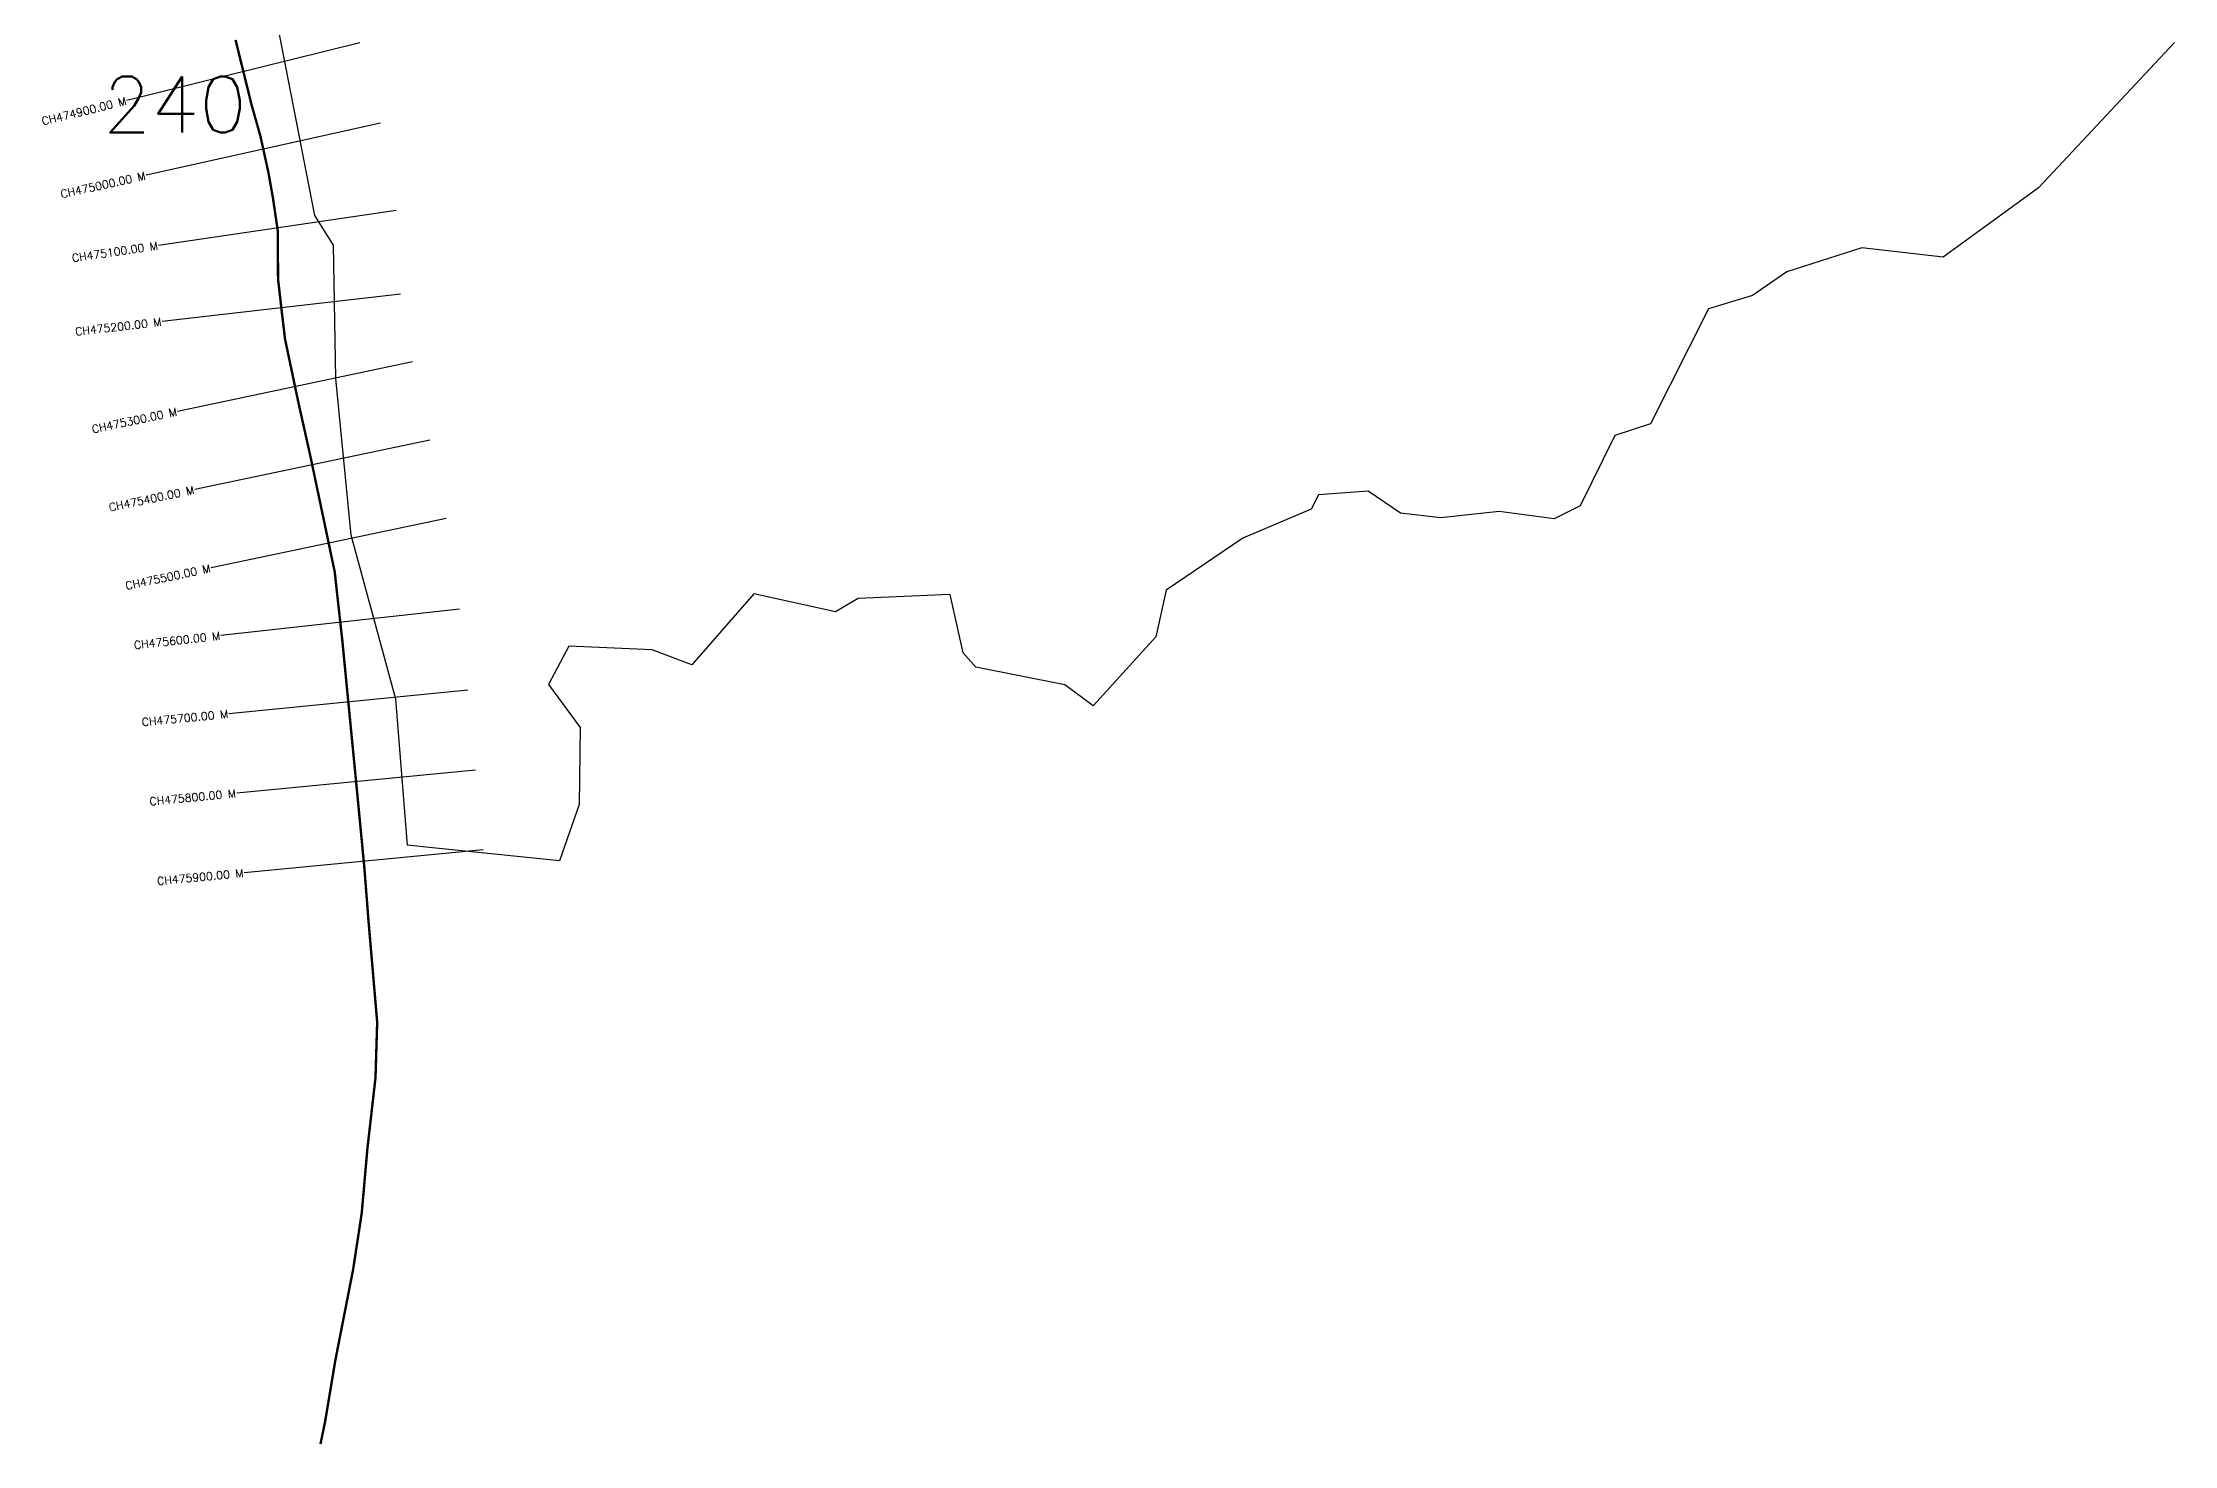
# Model space of a CAD drawing. Header units: metres. Extents: x 312864 to 315779, y 1903033 to 1906932.
# Drawn here: x 313115 to 315779, y 1903033 to 1904785 of the extents above; entities that cross this region are included whole.
import ezdxf
from ezdxf.enums import TextEntityAlignment as Align

# ---------------------------------------------------------------- set-up
doc = ezdxf.new("R2010")
doc.units = ezdxf.units.M
for name, color, linetype in [('CS', 134, 'Continuous'), ('CSMark', 6, 'Continuous'), ('NATURALLY PROTECTED', 3, 'Continuous'), ('village', 3, 'Continuous')]:
    doc.layers.add(name, color=color, linetype=linetype)
doc.styles.get("Standard").update_dxf_attribs({"font": 'simplex.shx'})

msp = doc.modelspace()

# ---------------------------------------------------------------- linework, layer by layer
at = {"layer": 'CS'}
for p, q in [((313511.1, 1904785), (313219.9, 1904713.2)), ((313536.8, 1904684.8), (313243.9, 1904619.8)), ((313556.4, 1904575.6), (313259.5, 1904532.1)), ((313562, 1904471.4), (313264, 1904437)), ((313576.9, 1904386.6), (313283.3, 1904324.9)), ((313598.3, 1904288.9), (313304.7, 1904227.2)), ((313618.9, 1904191.1), (313325.3, 1904129.3)), ((313635.7, 1904077.9), (313337.5, 1904044.8)), ((313645.9, 1903976.5), (313347.4, 1903947.2)), ((313655.7, 1903876.7), (313357.1, 1903848)), ((313665.2, 1903777.1), (313366.6, 1903748.5))]:
    msp.add_line(p, q, dxfattribs=at)
at = {"layer": 'NATURALLY PROTECTED', "const_width": 3, "flags": 128}
msp.add_lwpolyline([(313355.7, 1904788.8), (313375.6, 1904708.1), (313386.7, 1904668.9), (313396.7, 1904623.6), (313402.4, 1904591.4), (313408.5, 1904550.2), (313408.8, 1904490.1), (313413.8, 1904446.5), (313417.5, 1904415.3), (313434, 1904337), (313449.4, 1904268), (313479.6, 1904124.5), (313489.2, 1904037.7), (313505.8, 1903868), (313516.6, 1903755.8), (313522, 1903686.5), (313532.7, 1903561.9), (313530.6, 1903492.7), (313520.4, 1903403.2), (313513.4, 1903323.6), (313502.7, 1903253.4), (313480.5, 1903140.1), (313467.6, 1903062.9), (313461.8, 1903034.9)], dxfattribs=at)
at = {"layer": 'village', "color": 6}
msp.add_polyline3d([(315778.8, 1904785.8, 0), (315609.2, 1904604, 0), (315489.7, 1904517.3, 0), (315388.2, 1904529, 0), (315294.5, 1904499.1, 0), (315251.5, 1904469.6, 0), (315196.6, 1904453.1, 0), (315124.1, 1904309.4, 0), (315079.5, 1904294.9, 0), (315036.1, 1904206.8, 0), (315003.6, 1904190.6, 0), (314935.1, 1904199.9, 0), (314862.2, 1904191.8, 0), (314811.6, 1904197.8, 0), (314771.3, 1904225, 0), (314709.1, 1904220.8, 0), (314700.1, 1904202.6, 0), (314614.5, 1904166.3, 0), (314518.9, 1904101.4, 0), (314506, 1904043.2, 0), (314427.7, 1903957.2, 0), (314392, 1903983.2, 0), (314281, 1904005.4, 0), (314264.9, 1904023.2, 0), (314249, 1904096, 0), (314133.8, 1904091.2, 0), (314105.7, 1904074.5, 0), (314003.6, 1904097, 0), (313925.9, 1904008.1, 0), (313876.2, 1904027, 0), (313772.3, 1904031.7, 0), (313746.8, 1903983.9, 0), (313786.5, 1903930.1, 0), (313785.1, 1903833.8, 0), (313760.6, 1903763.4, 0), (313601.9, 1903779.7, 0), (313570.5, 1903783.2, 0), (313555.8, 1903965.2, 0), (313500, 1904170.3, 0), (313480.9, 1904366, 0), (313478.2, 1904532.4, 0), (313454.6, 1904569.6, 0), (313402.2, 1904838.7, 0)], dxfattribs=at)

# ---------------------------------------------------------------- texts
at = {"insert": (313189.9, 1904743.3), "char_height": 70, "attachment_point": 1}
msp.add_mtext_dynamic_manual_height_columns('240', width=95.172, gutter_width=1, heights=[0], dxfattribs=at)
at = {"layer": 'CSMark'}
for s, rotation, p in [('CH474900.00 M', 13.8553, (313218.9, 1904712.9)), ('CH475000.00 M', 12.5198, (313243, 1904619.5)), ('CH475100.00 M', 8.3292, (313258.5, 1904532)), ('CH475200.00 M', 6.5848, (313263, 1904436.8)), ('CH475300.00 M', 11.8696, (313282.3, 1904324.7)), ('CH475400.00 M', 11.8736, (313303.7, 1904227)), ('CH475500.00 M', 11.8736, (313324.3, 1904129.1)), ('CH475600.00 M', 6.3433, (313336.5, 1904044.7)), ('CH475700.00 M', 5.5929, (313346.4, 1903947.1)), ('CH475800.00 M', 5.4763, (313356.1, 1903847.9)), ('CH475900.00 M', 5.4763, (313365.6, 1903748.4))]:
    msp.add_text(s, height=10, rotation=rotation, dxfattribs=at).set_placement(p, align=Align.MIDDLE_RIGHT)

doc.saveas('drawing.dxf')
